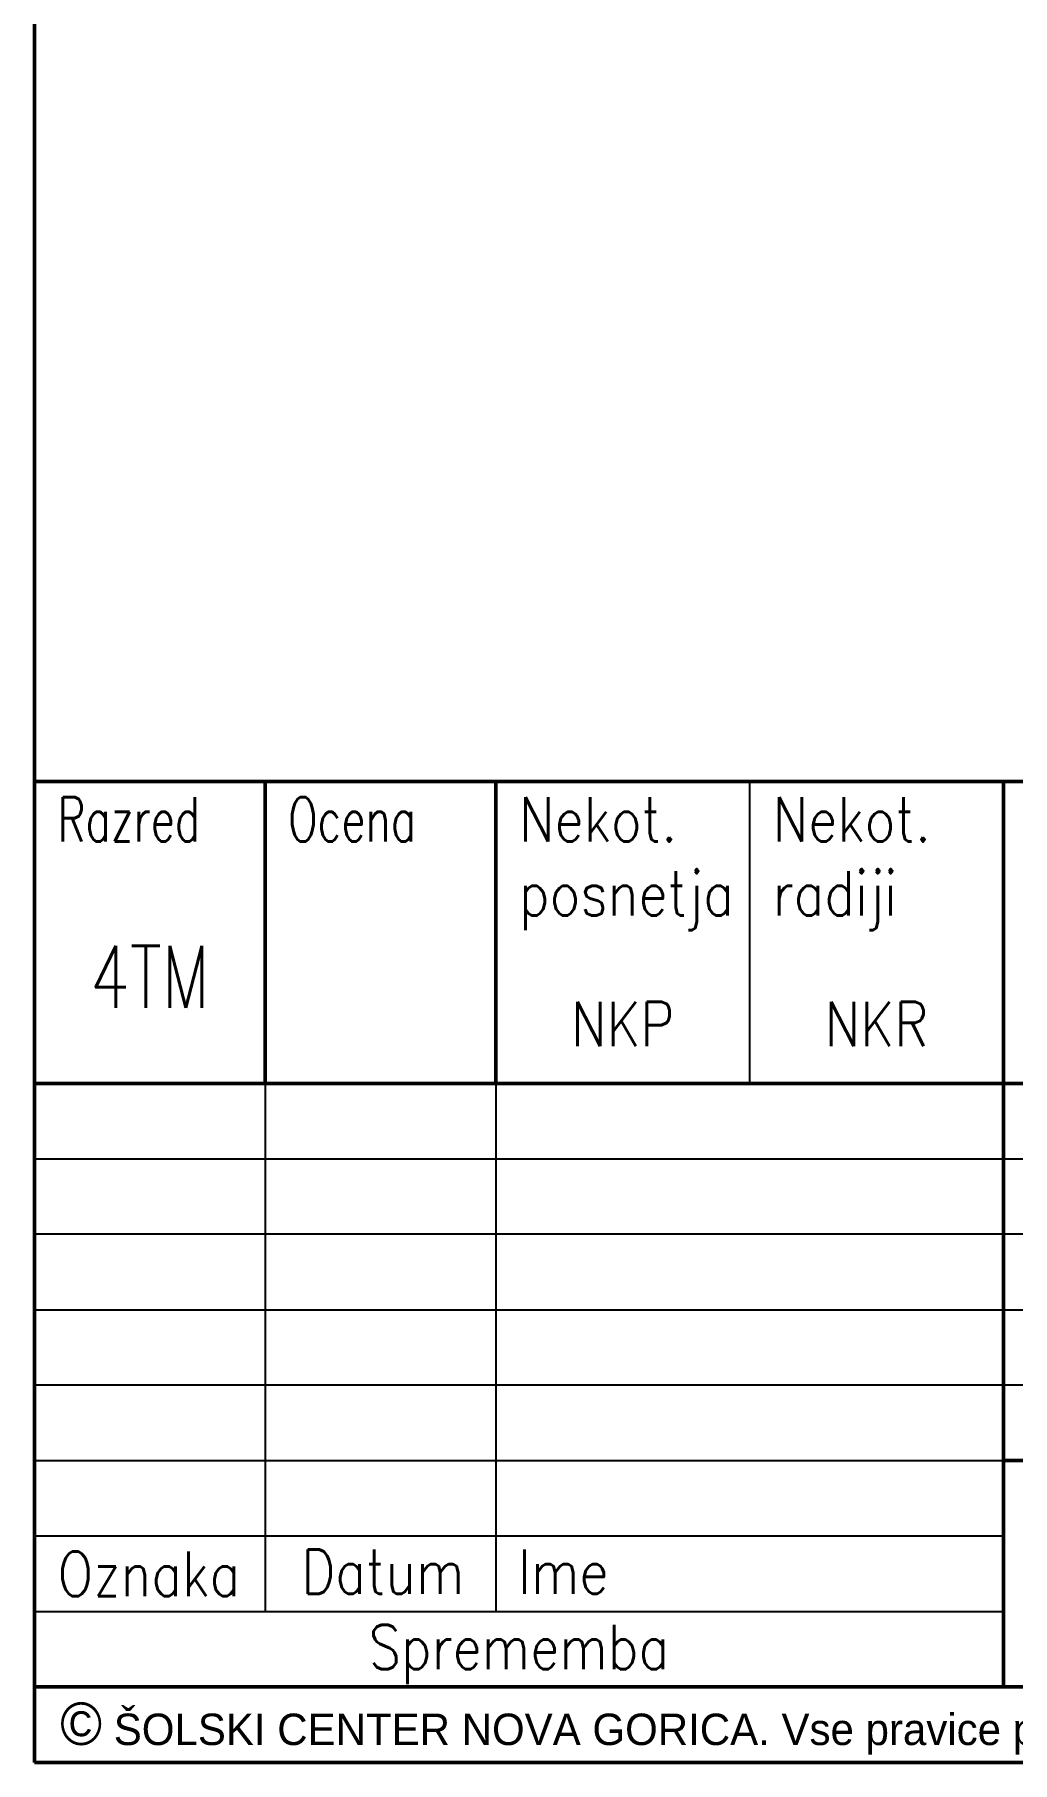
# Model space of a CAD drawing. Header units: millimetres. Extents: x 17900 to 19053, y 212 to 1934.
# Drawn here: x 17930 to 18261, y 212 to 796 of the extents above; entities that cross this region are included whole.
import ezdxf
from ezdxf.enums import TextEntityAlignment as Align

# ---------------------------------------------------------------- set-up
doc = ezdxf.new("R2010")
doc.units = ezdxf.units.MM
doc.header["$MEASUREMENT"] = 0
for name, color, linetype, lineweight in [('Crta_025', 5, 'Continuous', 25), ('Crta_035', 3, 'Continuous', 35), ('Crta_05', 1, 'Continuous', 50)]:
    doc.layers.add(name, color=color, linetype=linetype, lineweight=lineweight)
doc.styles.get("Standard").update_dxf_attribs({"font": 'arial.ttf'})
doc.styles.add('TEHN_25', font='romans.shx', dxfattribs={"width": 0.85, "height": 2.5})
doc.styles.add('TEHN_35', font='romans.shx', dxfattribs={"width": 0.85, "height": 3.5})

msp = doc.modelspace()

# ---------------------------------------------------------------- linework, layer by layer
at = {"layer": 'Crta_025'}
for p, q in [((18171.66748, 543.63854), (18171.66748, 441.63854)), ((18007.86748, 441.63854), (18007.86748, 263.13854)), ((18085.86748, 441.63854), (18085.86748, 263.13854)), ((17929.86748, 416.13854), (18522.66748, 416.13854)), ((18522.66748, 390.63854), (17929.86748, 390.63854)), ((17929.86748, 365.13854), (18522.66748, 365.13854)), ((18522.66748, 339.63854), (17929.86748, 339.63854)), ((17929.86748, 314.13854), (18257.46748, 314.13854)), ((18257.46748, 288.63854), (17929.86748, 288.63854)), ((17929.86748, 263.13854), (18257.46748, 263.13854))]:
    msp.add_line(p, q, dxfattribs=at)
at = {"layer": 'Crta_05'}
for p, q in [((17929.86748, 1904.13854), (17929.86748, 212.13854)), ((17929.86748, 543.63854), (19053.06748, 543.63854)), ((18007.86748, 543.63854), (18007.86748, 441.63854)), ((18085.86748, 543.63854), (18085.86748, 441.63854)), ((18257.46748, 543.63854), (18257.46748, 237.63854)), ((17929.86748, 441.63854), (19053.06748, 441.63854)), ((18257.46748, 314.13854), (19053.06748, 314.13854)), ((17929.86748, 237.63854), (18943.86748, 237.63854)), ((17929.86748, 212.13854), (19053.06748, 212.13854))]:
    msp.add_line(p, q, dxfattribs=at)

# ---------------------------------------------------------------- texts
at = {"layer": 'Crta_025', "style": 'TEHN_25'}
for s, width, p in [('Razred', 0.7, (17937.66748, 523.38854)), ('Ocena', 0.7, (18015.66748, 523.38854)), ('Oznaka', 0.85, (17937.66748, 268.38854))]:
    msp.add_text(s, height=15, dxfattribs=dict(at, width=width)).set_placement(p)
at = {"layer": 'Crta_025', "style": 'TEHN_25', "width": 0.85}
for s, p in [('Datum', (18047.67154, 269.13854)), ('Ime', (18108.66748, 269.13854)), ('Sprememba', (18093.66748, 243.63854))]:
    msp.add_text(s, height=15, dxfattribs=at).set_placement(p, align=Align.CENTER)
at = {"layer": 'Crta_025', "char_height": 15, "attachment_point": 1, "style": 'TEHN_25'}
for s, insert in [('Nekot.\\Pposnetja', (18093.66748, 538.38854)), ('Nekot.\\Pradiji', (18179.46748, 538.38854))]:
    msp.add_mtext_dynamic_manual_height_columns(s, width=14.3, gutter_width=17.5, heights=[0], dxfattribs=dict(at, insert=insert))
at = {"layer": 'Crta_025', "insert": (17938.54506, 232.38854), "char_height": 15, "attachment_point": 1}
msp.add_mtext_dynamic_manual_height_columns('{\\fSymbol|b0|i0|c2|p18;\\H0.95833x;Ó\\fMS Shell Dlg 2|b0|i0|c238|p0;\\H0.73913x; ŠOLSKI CENTER NOVA GORICA. Vse pravice pridržane.}', width=572.8531011, gutter_width=12.5, heights=[0], dxfattribs=at)
at = {"layer": 'Crta_035'}
for tag, text, height, style, width, p in [('4TM', '----', 21, 'TEHN_35', 0.75, (17968.86748, 467.13854)), ('NKP', '', 15, 'TEHN_25', 0.85, (18128.76748, 454.23854)), ('NKR', '', 15, 'TEHN_25', 0.85, (18214.56748, 454.23854))]:
    msp.add_attdef(tag, text=text, height=height, dxfattribs=dict(at, style=style, width=width)).set_placement(p, align=Align.CENTER)

doc.saveas('drawing.dxf')
